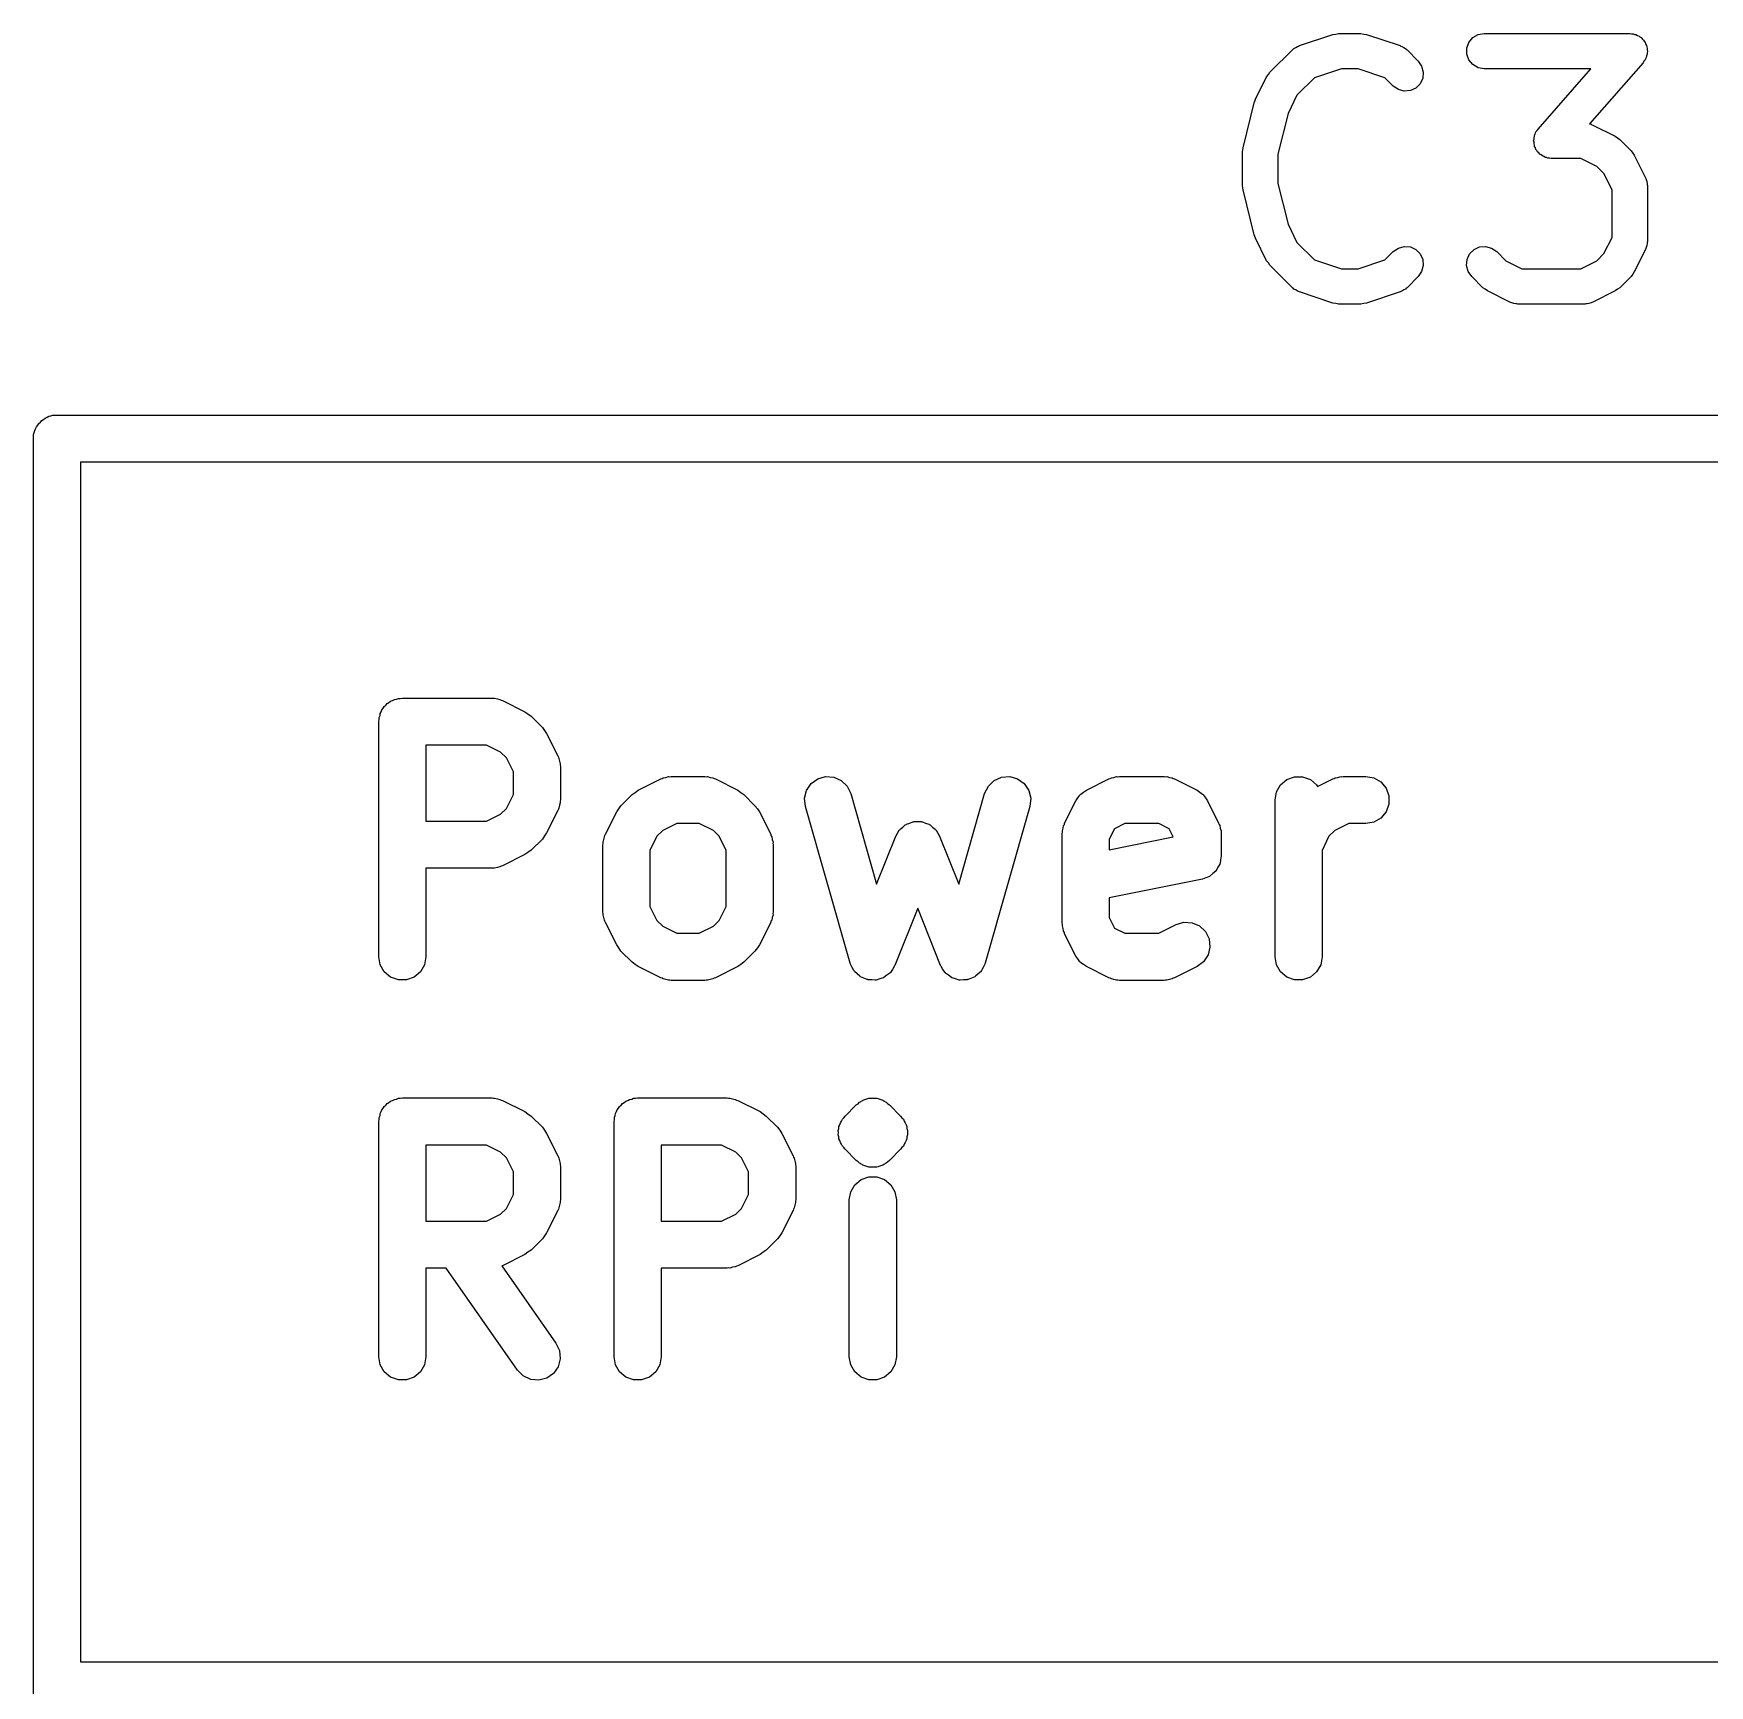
# Model space of a CAD drawing. Extents: x 100.8 to 195, y -113.5 to -35.1.
# Drawn here: x 114.6 to 121.72, y -63.2 to -56.18 of the extents above; entities that cross this region are included whole.
import ezdxf

# ---------------------------------------------------------------- set-up
doc = ezdxf.new("R2010")
doc.units = 0
doc.header["$MEASUREMENT"] = 0
doc.layers.add('BLACK', color=7, linetype='CONTINUOUS')

msp = doc.modelspace()

# ---------------------------------------------------------------- linework, layer by layer
at = {"layer": 'BLACK', "linetype": 'CONTINUOUS'}
for p, q in [((119.981, -56.2288), (120.124, -56.1812)), ((120.124, -56.1812), (120.136, -56.1795)), ((120.136, -56.1795), (120.148, -56.1774)), ((120.148, -56.1774), (120.243, -56.1774)), ((120.243, -56.1774), (120.255, -56.1795)), ((120.255, -56.1795), (120.267, -56.1812)), ((120.267, -56.1812), (120.409, -56.2288)), ((120.702, -56.2149), (120.718, -56.1949)), ((120.718, -56.1949), (120.741, -56.1819)), ((120.741, -56.1819), (120.767, -56.1774)), ((120.767, -56.1774), (121.386, -56.1774)), ((121.386, -56.1774), (121.393, -56.1787)), ((121.393, -56.1787), (121.4, -56.1788)), ((121.4, -56.1788), (121.406, -56.1809)), ((121.406, -56.1809), (121.411, -56.1819)), ((121.411, -56.1819), (121.418, -56.1856)), ((121.418, -56.1856), (121.425, -56.1882)), ((121.425, -56.1882), (121.429, -56.192)), ((121.429, -56.192), (121.434, -56.1949)), ((121.434, -56.1949), (121.439, -56.2005)), ((121.439, -56.2005), (121.444, -56.2054)), ((121.444, -56.2054), (121.447, -56.2104)), ((121.447, -56.2104), (121.451, -56.2149)), ((119.856, -56.3422), (119.952, -56.247)), ((119.952, -56.247), (119.955, -56.2445)), ((119.955, -56.2445), (119.958, -56.2413)), ((119.958, -56.2413), (119.966, -56.2371)), ((119.966, -56.2371), (119.973, -56.232)), ((119.973, -56.232), (119.977, -56.2309)), ((119.977, -56.2309), (119.981, -56.2288)), ((120.409, -56.2288), (120.413, -56.2309)), ((120.413, -56.2309), (120.417, -56.232)), ((120.417, -56.232), (120.425, -56.2371)), ((120.425, -56.2371), (120.432, -56.2413)), ((120.432, -56.2413), (120.435, -56.2445)), ((120.435, -56.2445), (120.439, -56.247)), ((120.439, -56.247), (120.486, -56.2946)), ((120.693, -56.2394), (120.702, -56.2149)), ((120.693, -56.2654), (120.693, -56.2394)), ((120.702, -56.2899), (120.693, -56.2654)), ((121.451, -56.2149), (121.453, -56.2218)), ((121.453, -56.2218), (121.457, -56.2282)), ((121.456, -56.2795), (121.453, -56.2844)), ((121.457, -56.2723), (121.456, -56.2795)), ((121.457, -56.2282), (121.458, -56.2339)), ((121.46, -56.2654), (121.457, -56.2723)), ((121.458, -56.2339), (121.46, -56.2394)), ((121.46, -56.2394), (121.46, -56.2467)), ((121.46, -56.2467), (121.461, -56.2539)), ((121.461, -56.2539), (121.46, -56.2596)), ((121.46, -56.2596), (121.46, -56.2654)), ((119.842, -56.3617), (119.85, -56.352)), ((119.85, -56.352), (119.856, -56.3422)), ((120.16, -56.3274), (120.045, -56.3656)), ((120.231, -56.3274), (120.16, -56.3274)), ((120.345, -56.3656), (120.231, -56.3274)), ((120.486, -56.2946), (120.501, -56.3159)), ((120.501, -56.3159), (120.508, -56.3411)), ((120.508, -56.3411), (120.506, -56.367)), ((120.718, -56.3098), (120.702, -56.2899)), ((120.741, -56.3229), (120.718, -56.3098)), ((120.767, -56.3274), (120.741, -56.3229)), ((121.22, -56.3274), (120.767, -56.3274)), ((120.996, -56.5839), (121.22, -56.3274)), ((121.442, -56.3018), (121.215, -56.5618)), ((121.446, -56.2955), (121.442, -56.3018)), ((121.451, -56.2899), (121.446, -56.2955)), ((121.453, -56.2844), (121.451, -56.2899)), ((119.795, -56.4569), (119.842, -56.3617)), ((120.045, -56.3656), (119.971, -56.4397)), ((120.38, -56.4007), (120.345, -56.3656)), ((120.402, -56.4156), (120.38, -56.4007)), ((120.427, -56.4223), (120.402, -56.4156)), ((120.453, -56.4201), (120.427, -56.4223)), ((120.476, -56.4091), (120.453, -56.4201)), ((120.495, -56.3906), (120.476, -56.4091)), ((120.506, -56.367), (120.495, -56.3906)), ((119.742, -56.6628), (119.789, -56.4723)), ((119.789, -56.4723), (119.792, -56.4648)), ((119.792, -56.4648), (119.795, -56.4569)), ((119.971, -56.4397), (119.933, -56.5167)), ((119.933, -56.5167), (119.889, -56.6902)), ((121.215, -56.5618), (121.221, -56.5629)), ((121.221, -56.5629), (121.225, -56.565)), ((121.225, -56.565), (121.229, -56.5663)), ((121.229, -56.5663), (121.324, -56.6139)), ((120.977, -56.6318), (120.979, -56.6261)), ((120.979, -56.639), (120.977, -56.6318)), ((120.979, -56.6203), (120.981, -56.6134)), ((120.979, -56.6261), (120.979, -56.6203)), ((120.979, -56.6464), (120.979, -56.639)), ((120.981, -56.6134), (120.982, -56.6062)), ((120.982, -56.6062), (120.985, -56.6013)), ((120.985, -56.6013), (120.987, -56.5958)), ((120.987, -56.5958), (120.992, -56.5902)), ((120.992, -56.5902), (120.996, -56.5839)), ((121.324, -56.6139), (121.334, -56.621)), ((121.334, -56.621), (121.344, -56.6279)), ((121.344, -56.6279), (121.391, -56.6755)), ((119.739, -56.681), (119.741, -56.6719)), ((119.739, -56.8238), (119.739, -56.681)), ((119.741, -56.6719), (119.742, -56.6628)), ((119.889, -56.6902), (119.889, -56.8146)), ((120.98, -56.6518), (120.979, -56.6464)), ((120.981, -56.6575), (120.98, -56.6518)), ((120.985, -56.6639), (120.981, -56.6575)), ((120.987, -56.6708), (120.985, -56.6639)), ((120.991, -56.6753), (120.987, -56.6708)), ((120.994, -56.6803), (120.991, -56.6753)), ((120.999, -56.6852), (120.994, -56.6803)), ((121.004, -56.6908), (120.999, -56.6852)), ((121.009, -56.6937), (121.004, -56.6908)), ((121.014, -56.6975), (121.009, -56.6937)), ((121.02, -56.7001), (121.014, -56.6975)), ((121.027, -56.7038), (121.02, -56.7001)), ((121.032, -56.7048), (121.027, -56.7038)), ((121.038, -56.7069), (121.032, -56.7048)), ((121.045, -56.7071), (121.038, -56.7069)), ((121.052, -56.7083), (121.045, -56.7071)), ((121.178, -56.7083), (121.052, -56.7083)), ((121.246, -56.7426), (121.178, -56.7083)), ((121.391, -56.6755), (121.398, -56.6854)), ((121.398, -56.6854), (121.405, -56.695)), ((121.405, -56.695), (121.453, -56.7903)), ((121.276, -56.773), (121.246, -56.7426)), ((121.311, -56.8415), (121.276, -56.773)), ((119.741, -56.8328), (119.739, -56.8238)), ((119.742, -56.842), (119.741, -56.8328)), ((119.789, -57.0325), (119.742, -56.842)), ((119.889, -56.8146), (119.933, -56.9881)), ((121.311, -57.0442), (121.311, -56.8415)), ((121.453, -56.7903), (121.454, -56.7944)), ((121.454, -56.7944), (121.456, -56.7982)), ((121.456, -56.7982), (121.458, -56.8068)), ((121.458, -56.8068), (121.46, -56.8152)), ((121.46, -56.8152), (121.46, -56.8195)), ((121.46, -56.8195), (121.461, -56.8238)), ((121.461, -56.8238), (121.461, -57.0619)), ((119.933, -56.9881), (119.971, -57.0651)), ((119.792, -57.04), (119.789, -57.0325)), ((119.795, -57.0478), (119.792, -57.04)), ((119.842, -57.1431), (119.795, -57.0478)), ((119.971, -57.0651), (120.045, -57.1392)), ((121.276, -57.1127), (121.311, -57.0442)), ((121.461, -57.0619), (121.46, -57.0662)), ((121.46, -57.0662), (121.46, -57.0705)), ((120.345, -57.1392), (120.38, -57.1041)), ((120.38, -57.1041), (120.402, -57.0892)), ((120.402, -57.0892), (120.427, -57.0824)), ((120.427, -57.0824), (120.453, -57.0847)), ((120.453, -57.0847), (120.476, -57.0957)), ((120.476, -57.0957), (120.495, -57.1141)), ((120.495, -57.1141), (120.506, -57.1377)), ((120.506, -57.1377), (120.508, -57.1637)), ((120.692, -57.1637), (120.694, -57.1377)), ((120.694, -57.1377), (120.705, -57.1141)), ((120.705, -57.1141), (120.724, -57.0957)), ((120.724, -57.0957), (120.747, -57.0847)), ((120.747, -57.0847), (120.773, -57.0824)), ((120.773, -57.0824), (120.798, -57.0892)), ((120.798, -57.0892), (120.82, -57.1041)), ((120.82, -57.1041), (120.859, -57.1431)), ((121.246, -57.1431), (121.276, -57.1127)), ((121.453, -57.0954), (121.405, -57.1907)), ((121.454, -57.0913), (121.453, -57.0954)), ((121.456, -57.0876), (121.454, -57.0913)), ((121.458, -57.0789), (121.456, -57.0876)), ((121.46, -57.0705), (121.458, -57.0789)), ((119.85, -57.1527), (119.842, -57.1431)), ((119.856, -57.1626), (119.85, -57.1527)), ((119.952, -57.2578), (119.856, -57.1626)), ((120.045, -57.1392), (120.16, -57.1774)), ((120.16, -57.1774), (120.231, -57.1774)), ((120.231, -57.1774), (120.345, -57.1392)), ((120.501, -57.1888), (120.486, -57.2102)), ((120.508, -57.1637), (120.501, -57.1888)), ((120.699, -57.1888), (120.692, -57.1637)), ((120.714, -57.2102), (120.699, -57.1888)), ((120.859, -57.1431), (120.927, -57.1774)), ((120.927, -57.1774), (121.178, -57.1774)), ((121.178, -57.1774), (121.246, -57.1431)), ((121.398, -57.2003), (121.391, -57.2102)), ((121.405, -57.1907), (121.398, -57.2003)), ((119.955, -57.2603), (119.952, -57.2578)), ((119.958, -57.2635), (119.955, -57.2603)), ((119.966, -57.2677), (119.958, -57.2635)), ((119.973, -57.2727), (119.966, -57.2677)), ((119.977, -57.2739), (119.973, -57.2727)), ((119.981, -57.2759), (119.977, -57.2739)), ((120.124, -57.3235), (119.981, -57.2759)), ((120.409, -57.2759), (120.267, -57.3235)), ((120.413, -57.2739), (120.409, -57.2759)), ((120.417, -57.2727), (120.413, -57.2739)), ((120.425, -57.2677), (120.417, -57.2727)), ((120.432, -57.2635), (120.425, -57.2677)), ((120.435, -57.2603), (120.432, -57.2635)), ((120.439, -57.2578), (120.435, -57.2603)), ((120.486, -57.2102), (120.439, -57.2578)), ((120.761, -57.2578), (120.714, -57.2102)), ((120.771, -57.2647), (120.761, -57.2578)), ((120.781, -57.2718), (120.771, -57.2647)), ((120.876, -57.3195), (120.781, -57.2718)), ((121.324, -57.2718), (121.229, -57.3195)), ((121.334, -57.2647), (121.324, -57.2718)), ((121.344, -57.2578), (121.334, -57.2647)), ((121.391, -57.2102), (121.344, -57.2578)), ((120.136, -57.3253), (120.124, -57.3235)), ((120.148, -57.3274), (120.136, -57.3253)), ((120.243, -57.3274), (120.148, -57.3274)), ((120.255, -57.3253), (120.243, -57.3274)), ((120.267, -57.3235), (120.255, -57.3253)), ((120.88, -57.3207), (120.876, -57.3195)), ((120.884, -57.3229), (120.88, -57.3207)), ((120.893, -57.3244), (120.884, -57.3229)), ((120.901, -57.3269), (120.893, -57.3244)), ((120.905, -57.3266), (120.901, -57.3269)), ((120.91, -57.3274), (120.905, -57.3266)), ((121.195, -57.3274), (120.91, -57.3274)), ((121.199, -57.3266), (121.195, -57.3274)), ((121.204, -57.3269), (121.199, -57.3266)), ((121.212, -57.3244), (121.204, -57.3269)), ((121.221, -57.3229), (121.212, -57.3244)), ((121.225, -57.3207), (121.221, -57.3229)), ((121.229, -57.3195), (121.225, -57.3207)), ((114.609, -57.8576), (114.612, -57.8492)), ((114.612, -57.8492), (114.618, -57.8424)), ((114.618, -57.8424), (114.622, -57.8347)), ((114.622, -57.8347), (114.629, -57.829)), ((114.629, -57.829), (114.635, -57.8222)), ((114.635, -57.8222), (114.642, -57.8178)), ((114.642, -57.8178), (114.649, -57.8121)), ((114.649, -57.8121), (114.658, -57.809)), ((114.658, -57.809), (114.665, -57.8046)), ((114.665, -57.8046), (114.674, -57.803)), ((114.674, -57.803), (114.682, -57.8)), ((114.682, -57.8), (114.691, -57.8)), ((114.691, -57.8), (114.691, -57.8)), ((114.691, -57.8), (129.209, -57.8)), ((114.6, -57.8824), (114.603, -57.874)), ((114.6, -57.8913), (114.6, -57.8824)), ((114.6, -72.6087), (114.6, -57.8913)), ((114.603, -57.874), (114.605, -57.8653)), ((114.605, -57.8653), (114.609, -57.8576)), ((114.8, -58), (114.8, -63.1)), ((129.1, -58), (114.8, -58)), ((116.074, -59.0682), (116.078, -59.0606)), ((116.078, -59.0606), (116.081, -59.0524)), ((116.081, -59.0524), (116.087, -59.0457)), ((116.087, -59.0457), (116.091, -59.0381)), ((116.091, -59.0381), (116.098, -59.0325)), ((116.098, -59.0325), (116.104, -59.0258)), ((116.104, -59.0258), (116.111, -59.0214)), ((116.111, -59.0214), (116.118, -59.0158)), ((116.118, -59.0158), (116.126, -59.0128)), ((116.126, -59.0128), (116.134, -59.0084)), ((116.134, -59.0084), (116.143, -59.0069)), ((116.143, -59.0069), (116.151, -59.0039)), ((116.151, -59.0039), (116.159, -59.0039)), ((116.159, -59.0039), (116.168, -59.0024)), ((116.168, -59.0024), (116.549, -59.0024)), ((116.549, -59.0024), (116.555, -59.0034)), ((116.555, -59.0034), (116.56, -59.003)), ((116.56, -59.003), (116.572, -59.0064)), ((116.572, -59.0064), (116.583, -59.0084)), ((116.583, -59.0084), (116.588, -59.0113)), ((116.588, -59.0113), (116.594, -59.0129)), ((116.594, -59.0129), (116.689, -59.0606)), ((116.689, -59.0606), (116.702, -59.0701)), ((116.068, -59.1024), (116.07, -59.0938)), ((116.068, -60.1024), (116.068, -59.1024)), ((116.07, -59.085), (116.073, -59.0768)), ((116.07, -59.0938), (116.07, -59.085)), ((116.073, -59.0768), (116.074, -59.0682)), ((116.702, -59.0701), (116.715, -59.0793)), ((116.715, -59.0793), (116.763, -59.1269)), ((116.763, -59.1269), (116.772, -59.14)), ((116.268, -59.2024), (116.268, -59.5262)), ((116.525, -59.2024), (116.268, -59.2024)), ((116.585, -59.2322), (116.525, -59.2024)), ((116.772, -59.14), (116.781, -59.1529)), ((116.781, -59.1529), (116.829, -59.2481)), ((116.61, -59.2569), (116.585, -59.2322)), ((116.64, -59.3165), (116.61, -59.2569)), ((116.829, -59.2481), (116.831, -59.2537)), ((116.831, -59.2537), (116.833, -59.2587)), ((116.833, -59.2587), (116.836, -59.2702)), ((116.836, -59.2702), (116.839, -59.2814)), ((116.64, -59.4121), (116.64, -59.3165)), ((116.839, -59.2814), (116.839, -59.2872)), ((116.839, -59.2872), (116.84, -59.2929)), ((116.84, -59.2929), (116.84, -59.4357)), ((117.171, -59.3939), (117.266, -59.3463)), ((117.266, -59.3463), (117.272, -59.3446)), ((117.272, -59.3446), (117.277, -59.3417)), ((117.277, -59.3417), (117.288, -59.3397)), ((117.288, -59.3397), (117.3, -59.3364)), ((117.3, -59.3364), (117.305, -59.3367)), ((117.305, -59.3367), (117.311, -59.3357)), ((117.311, -59.3357), (117.454, -59.3357)), ((117.454, -59.3357), (117.459, -59.3367)), ((117.459, -59.3367), (117.465, -59.3364)), ((117.465, -59.3364), (117.476, -59.3397)), ((117.476, -59.3397), (117.488, -59.3417)), ((117.488, -59.3417), (117.493, -59.3446)), ((117.493, -59.3446), (117.499, -59.3463)), ((117.499, -59.3463), (117.594, -59.3939)), ((117.906, -59.3662), (117.934, -59.3458)), ((117.934, -59.3458), (117.967, -59.3363)), ((117.967, -59.3363), (118.002, -59.3387)), ((118.002, -59.3387), (118.034, -59.3529)), ((118.684, -59.3529), (118.715, -59.3387)), ((118.715, -59.3387), (118.75, -59.3363)), ((118.75, -59.3363), (118.783, -59.3458)), ((118.783, -59.3458), (118.811, -59.3662)), ((119.076, -59.3939), (119.171, -59.3463)), ((119.171, -59.3463), (119.177, -59.3446)), ((119.177, -59.3446), (119.182, -59.3417)), ((119.182, -59.3417), (119.193, -59.3397)), ((119.193, -59.3397), (119.204, -59.3364)), ((119.204, -59.3364), (119.21, -59.3367)), ((119.21, -59.3367), (119.216, -59.3357)), ((119.216, -59.3357), (119.406, -59.3357)), ((119.406, -59.3357), (119.412, -59.3367)), ((119.412, -59.3367), (119.418, -59.3364)), ((119.418, -59.3364), (119.429, -59.3397)), ((119.429, -59.3397), (119.44, -59.3417)), ((119.44, -59.3417), (119.445, -59.3446)), ((119.445, -59.3446), (119.451, -59.3463)), ((119.451, -59.3463), (119.546, -59.3939)), ((119.928, -59.3491), (119.96, -59.3372)), ((119.96, -59.3372), (119.995, -59.3372)), ((119.995, -59.3372), (120.028, -59.3491)), ((120.058, -59.3787), (120.123, -59.3463)), ((120.123, -59.3463), (120.129, -59.3446)), ((120.129, -59.3446), (120.134, -59.3417)), ((120.134, -59.3417), (120.145, -59.3397)), ((120.145, -59.3397), (120.157, -59.3364)), ((120.157, -59.3364), (120.162, -59.3367)), ((120.162, -59.3367), (120.168, -59.3357)), ((120.168, -59.3357), (120.263, -59.3357)), ((120.263, -59.3357), (120.298, -59.3417)), ((120.298, -59.3417), (120.328, -59.3591)), ((116.61, -59.4717), (116.64, -59.4121)), ((117.097, -59.4602), (117.145, -59.4126)), ((117.145, -59.4126), (117.158, -59.4034)), ((117.158, -59.4034), (117.171, -59.3939)), ((117.594, -59.3939), (117.607, -59.4034)), ((117.607, -59.4034), (117.62, -59.4126)), ((117.62, -59.4126), (117.667, -59.4602)), ((117.878, -59.4286), (117.886, -59.395)), ((117.886, -59.395), (117.906, -59.3662)), ((118.034, -59.3529), (118.059, -59.377)), ((118.059, -59.377), (118.074, -59.4082)), ((118.074, -59.4082), (118.184, -59.7936)), ((118.533, -59.7936), (118.643, -59.4082)), ((118.643, -59.4082), (118.659, -59.377)), ((118.659, -59.377), (118.684, -59.3529)), ((118.811, -59.3662), (118.831, -59.395)), ((118.831, -59.395), (118.839, -59.4286)), ((119.04, -59.4268), (119.048, -59.4146)), ((119.048, -59.4146), (119.05, -59.4129)), ((119.05, -59.4129), (119.052, -59.4107)), ((119.052, -59.4107), (119.064, -59.4026)), ((119.064, -59.4026), (119.076, -59.3939)), ((119.546, -59.3939), (119.558, -59.4026)), ((119.558, -59.4026), (119.57, -59.4107)), ((119.57, -59.4107), (119.572, -59.4129)), ((119.572, -59.4129), (119.574, -59.4146)), ((119.574, -59.4146), (119.582, -59.4268)), ((119.878, -59.4357), (119.884, -59.4015)), ((119.884, -59.4015), (119.901, -59.3714)), ((119.901, -59.3714), (119.928, -59.3491)), ((120.028, -59.3491), (120.054, -59.3714)), ((120.054, -59.3714), (120.058, -59.3787)), ((120.328, -59.3591), (120.35, -59.3857)), ((120.35, -59.3857), (120.362, -59.4183)), ((120.362, -59.4183), (120.362, -59.4531)), ((116.585, -59.4964), (116.61, -59.4717)), ((116.829, -59.4804), (116.781, -59.5757)), ((116.831, -59.4749), (116.829, -59.4804)), ((116.833, -59.4699), (116.831, -59.4749)), ((116.836, -59.4584), (116.833, -59.4699)), ((116.839, -59.4471), (116.836, -59.4584)), ((116.84, -59.4357), (116.839, -59.4414)), ((116.839, -59.4414), (116.839, -59.4471)), ((117.031, -59.5815), (117.079, -59.4862)), ((117.079, -59.4862), (117.088, -59.4734)), ((117.088, -59.4734), (117.097, -59.4602)), ((117.667, -59.4602), (117.677, -59.4734)), ((117.677, -59.4734), (117.686, -59.4862)), ((117.686, -59.4862), (117.734, -59.5815)), ((117.881, -59.4632), (117.878, -59.4286)), ((118.072, -60.1299), (117.881, -59.4632)), ((118.836, -59.4632), (118.645, -60.1299)), ((118.839, -59.4286), (118.836, -59.4632)), ((118.983, -59.5338), (119.031, -59.4386)), ((119.031, -59.4386), (119.04, -59.4268)), ((119.582, -59.4268), (119.591, -59.4386)), ((119.591, -59.4386), (119.638, -59.5338)), ((119.878, -60.1024), (119.878, -59.4357)), ((120.35, -59.4857), (120.328, -59.5123)), ((120.362, -59.4531), (120.35, -59.4857)), ((116.268, -59.5262), (116.525, -59.5262)), ((116.525, -59.5262), (116.585, -59.4964)), ((117.335, -59.5357), (117.275, -59.5655)), ((117.43, -59.5357), (117.335, -59.5357)), ((117.49, -59.5655), (117.43, -59.5357)), ((118.282, -59.5622), (118.284, -59.5595)), ((118.284, -59.5595), (118.295, -59.5507)), ((118.295, -59.5507), (118.306, -59.5412)), ((118.306, -59.5412), (118.309, -59.54)), ((118.309, -59.54), (118.311, -59.5381)), ((118.311, -59.5381), (118.325, -59.5336)), ((118.325, -59.5336), (118.338, -59.5283)), ((118.338, -59.5283), (118.341, -59.5282)), ((118.341, -59.5282), (118.344, -59.5272)), ((118.344, -59.5272), (118.359, -59.5277)), ((118.359, -59.5277), (118.373, -59.5272)), ((118.373, -59.5272), (118.376, -59.5282)), ((118.376, -59.5282), (118.379, -59.5283)), ((118.379, -59.5283), (118.392, -59.5336)), ((118.392, -59.5336), (118.406, -59.5381)), ((118.406, -59.5381), (118.408, -59.54)), ((118.408, -59.54), (118.411, -59.5412)), ((118.411, -59.5412), (118.422, -59.5507)), ((118.422, -59.5507), (118.433, -59.5595)), ((118.433, -59.5595), (118.435, -59.5622)), ((118.974, -59.5671), (118.977, -59.5559)), ((118.977, -59.5559), (118.979, -59.5444)), ((118.979, -59.5444), (118.982, -59.5394)), ((118.982, -59.5394), (118.983, -59.5338)), ((119.195, -59.5579), (119.173, -59.6022)), ((119.239, -59.5357), (119.195, -59.5579)), ((119.383, -59.5357), (119.239, -59.5357)), ((119.427, -59.5579), (119.383, -59.5357)), ((119.444, -59.5928), (119.427, -59.5579)), ((119.638, -59.5338), (119.64, -59.5394)), ((119.64, -59.5394), (119.643, -59.5444)), ((119.643, -59.5444), (119.645, -59.5559)), ((119.645, -59.5559), (119.648, -59.5671)), ((120.192, -59.5357), (120.132, -59.5655)), ((120.263, -59.5357), (120.192, -59.5357)), ((120.298, -59.5297), (120.263, -59.5357)), ((120.328, -59.5123), (120.298, -59.5297)), ((116.763, -59.6017), (116.715, -59.6493)), ((116.772, -59.5885), (116.763, -59.6017)), ((116.781, -59.5757), (116.772, -59.5885)), ((117.02, -59.6262), (117.021, -59.6205)), ((117.02, -59.9119), (117.02, -59.6262)), ((117.021, -59.6148), (117.024, -59.6035)), ((117.021, -59.6205), (117.021, -59.6148)), ((117.024, -59.6035), (117.027, -59.592)), ((117.027, -59.592), (117.029, -59.587)), ((117.029, -59.587), (117.031, -59.5815)), ((117.25, -59.5902), (117.22, -59.6498)), ((117.275, -59.5655), (117.25, -59.5902)), ((117.514, -59.5902), (117.49, -59.5655)), ((117.544, -59.6498), (117.514, -59.5902)), ((117.734, -59.5815), (117.735, -59.587)), ((117.735, -59.587), (117.738, -59.592)), ((117.738, -59.592), (117.74, -59.6035)), ((117.74, -59.6035), (117.744, -59.6148)), ((117.744, -59.6148), (117.743, -59.6205)), ((117.743, -59.6205), (117.744, -59.6262)), ((117.744, -59.6262), (117.744, -59.9119)), ((118.184, -59.7936), (118.266, -59.5891)), ((118.266, -59.5891), (118.273, -59.5769)), ((118.273, -59.5769), (118.28, -59.5644)), ((118.28, -59.5644), (118.282, -59.5622)), ((118.435, -59.5622), (118.437, -59.5644)), ((118.437, -59.5644), (118.444, -59.5769)), ((118.444, -59.5769), (118.451, -59.5891)), ((118.451, -59.5891), (118.533, -59.7936)), ((118.973, -59.5786), (118.974, -59.5729)), ((118.973, -59.9595), (118.973, -59.5786)), ((118.974, -59.5729), (118.974, -59.5671)), ((119.173, -59.6471), (119.444, -59.5928)), ((119.173, -59.6022), (119.173, -59.6471)), ((119.648, -59.5671), (119.648, -59.5729)), ((119.648, -59.5729), (119.649, -59.5786)), ((119.649, -59.5786), (119.649, -59.6738)), ((120.107, -59.5902), (120.078, -59.6498)), ((120.132, -59.5655), (120.107, -59.5902)), ((116.689, -59.668), (116.594, -59.7156)), ((116.702, -59.6585), (116.689, -59.668)), ((116.715, -59.6493), (116.702, -59.6585)), ((117.22, -59.6498), (117.22, -59.8883)), ((117.544, -59.8883), (117.544, -59.6498)), ((119.646, -59.6898), (119.644, -59.7059)), ((119.649, -59.6738), (119.646, -59.6898)), ((120.078, -59.6498), (120.078, -60.1024)), ((116.549, -59.7262), (116.268, -59.7262)), ((116.268, -59.7262), (116.268, -60.1024)), ((116.555, -59.7252), (116.549, -59.7262)), ((116.56, -59.7255), (116.555, -59.7252)), ((116.572, -59.7222), (116.56, -59.7255)), ((116.583, -59.7202), (116.572, -59.7222)), ((116.588, -59.7173), (116.583, -59.7202)), ((116.594, -59.7156), (116.588, -59.7173)), ((119.569, -59.7719), (119.173, -59.851)), ((119.584, -59.766), (119.569, -59.7719)), ((119.599, -59.7604), (119.584, -59.766)), ((119.6, -59.7597), (119.599, -59.7604)), ((119.601, -59.7592), (119.6, -59.7597)), ((119.613, -59.7485), (119.601, -59.7592)), ((119.626, -59.7381), (119.613, -59.7485)), ((119.627, -59.7363), (119.626, -59.7371)), ((119.626, -59.7371), (119.626, -59.7381)), ((119.635, -59.722), (119.627, -59.7363)), ((119.643, -59.708), (119.635, -59.722)), ((119.644, -59.7059), (119.643, -59.7069)), ((119.643, -59.7069), (119.643, -59.708)), ((117.021, -59.9176), (117.02, -59.9119)), ((117.22, -59.8883), (117.25, -59.9479)), ((117.514, -59.9479), (117.544, -59.8883)), ((117.744, -59.9119), (117.743, -59.9176)), ((118.359, -59.8954), (118.261, -60.1395)), ((118.456, -60.1395), (118.359, -59.8954)), ((119.173, -59.851), (119.173, -59.9359)), ((117.021, -59.9233), (117.021, -59.9176)), ((117.024, -59.9346), (117.021, -59.9233)), ((117.027, -59.9461), (117.024, -59.9346)), ((117.029, -59.9511), (117.027, -59.9461)), ((117.031, -59.9566), (117.029, -59.9511)), ((117.079, -60.0519), (117.031, -59.9566)), ((117.25, -59.9479), (117.275, -59.9726)), ((117.275, -59.9726), (117.335, -60.0024)), ((117.43, -60.0024), (117.49, -59.9726)), ((117.49, -59.9726), (117.514, -59.9479)), ((117.734, -59.9566), (117.686, -60.0519)), ((117.735, -59.9511), (117.734, -59.9566)), ((117.738, -59.9461), (117.735, -59.9511)), ((117.74, -59.9346), (117.738, -59.9461)), ((117.744, -59.9233), (117.74, -59.9346)), ((117.743, -59.9176), (117.744, -59.9233)), ((118.974, -59.9652), (118.973, -59.9595)), ((118.974, -59.971), (118.974, -59.9652)), ((118.977, -59.9822), (118.974, -59.971)), ((118.979, -59.9937), (118.977, -59.9822)), ((119.173, -59.9359), (119.195, -59.9802)), ((119.195, -59.9802), (119.239, -60.0024)), ((119.383, -60.0024), (119.457, -59.9653)), ((119.457, -59.9653), (119.49, -59.9554)), ((119.49, -59.9554), (119.525, -59.9575)), ((119.525, -59.9575), (119.557, -59.9713)), ((119.557, -59.9713), (119.582, -59.9952)), ((117.088, -60.0647), (117.079, -60.0519)), ((117.335, -60.0024), (117.43, -60.0024)), ((117.686, -60.0519), (117.677, -60.0647)), ((118.982, -59.9987), (118.979, -59.9937)), ((118.983, -60.0042), (118.982, -59.9987)), ((119.031, -60.0995), (118.983, -60.0042)), ((119.239, -60.0024), (119.383, -60.0024)), ((119.582, -59.9952), (119.597, -60.0263)), ((119.597, -60.0263), (119.601, -60.0608)), ((116.074, -60.1366), (116.068, -60.1024)), ((116.268, -60.1024), (116.262, -60.1366)), ((117.097, -60.0779), (117.088, -60.0647)), ((117.145, -60.1255), (117.097, -60.0779)), ((117.158, -60.1347), (117.145, -60.1255)), ((117.62, -60.1255), (117.607, -60.1347)), ((117.667, -60.0779), (117.62, -60.1255)), ((117.677, -60.0647), (117.667, -60.0779)), ((118.073, -60.1316), (118.072, -60.1299)), ((118.645, -60.1299), (118.644, -60.1316)), ((119.04, -60.1113), (119.031, -60.0995)), ((119.048, -60.1235), (119.04, -60.1113)), ((119.05, -60.1252), (119.048, -60.1235)), ((119.052, -60.1274), (119.05, -60.1252)), ((119.064, -60.1355), (119.052, -60.1274)), ((119.574, -60.1235), (119.546, -60.1442)), ((119.593, -60.0945), (119.574, -60.1235)), ((119.601, -60.0608), (119.593, -60.0945)), ((119.884, -60.1366), (119.878, -60.1024)), ((120.078, -60.1024), (120.072, -60.1366)), ((116.091, -60.1667), (116.074, -60.1366)), ((116.118, -60.189), (116.091, -60.1667)), ((116.151, -60.2009), (116.118, -60.189)), ((116.185, -60.2009), (116.151, -60.2009)), ((116.218, -60.189), (116.185, -60.2009)), ((116.245, -60.1667), (116.218, -60.189)), ((116.262, -60.1366), (116.245, -60.1667)), ((117.171, -60.1442), (117.158, -60.1347)), ((117.266, -60.1918), (117.171, -60.1442)), ((117.272, -60.1935), (117.266, -60.1918)), ((117.277, -60.1963), (117.272, -60.1935)), ((117.288, -60.1984), (117.277, -60.1963)), ((117.3, -60.2017), (117.288, -60.1984)), ((117.305, -60.2014), (117.3, -60.2017)), ((117.311, -60.2024), (117.305, -60.2014)), ((117.459, -60.2014), (117.454, -60.2024)), ((117.465, -60.2017), (117.459, -60.2014)), ((117.476, -60.1984), (117.465, -60.2017)), ((117.488, -60.1963), (117.476, -60.1984)), ((117.493, -60.1935), (117.488, -60.1963)), ((117.499, -60.1918), (117.493, -60.1935)), ((117.594, -60.1442), (117.499, -60.1918)), ((117.607, -60.1347), (117.594, -60.1442)), ((118.073, -60.1336), (118.073, -60.1316)), ((118.08, -60.1472), (118.073, -60.1336)), ((118.087, -60.1611), (118.08, -60.1472)), ((118.089, -60.1625), (118.087, -60.1611)), ((118.09, -60.1642), (118.089, -60.1625)), ((118.101, -60.1745), (118.09, -60.1642)), ((118.112, -60.1852), (118.101, -60.1745)), ((118.114, -60.186), (118.112, -60.1852)), ((118.115, -60.1874), (118.114, -60.186)), ((118.13, -60.1931), (118.115, -60.1874)), ((118.144, -60.1994), (118.13, -60.1931)), ((118.146, -60.1995), (118.144, -60.1994)), ((118.148, -60.2003), (118.146, -60.1995)), ((118.163, -60.2008), (118.148, -60.2003)), ((118.178, -60.2018), (118.163, -60.2008)), ((118.18, -60.2013), (118.178, -60.2018)), ((118.182, -60.2014), (118.18, -60.2013)), ((118.197, -60.1965), (118.182, -60.2014)), ((118.212, -60.1923), (118.197, -60.1965)), ((118.213, -60.1911), (118.212, -60.1923)), ((118.215, -60.1905), (118.213, -60.1911)), ((118.227, -60.181), (118.215, -60.1905)), ((118.24, -60.1719), (118.227, -60.181)), ((118.241, -60.1703), (118.24, -60.1719)), ((118.243, -60.169), (118.241, -60.1703)), ((118.251, -60.1559), (118.243, -60.169)), ((118.259, -60.1431), (118.251, -60.1559)), ((118.26, -60.1412), (118.259, -60.1431)), ((118.261, -60.1395), (118.26, -60.1412)), ((118.457, -60.1412), (118.456, -60.1395)), ((118.458, -60.1431), (118.457, -60.1412)), ((118.466, -60.1559), (118.458, -60.1431)), ((118.475, -60.169), (118.466, -60.1559)), ((118.476, -60.1703), (118.475, -60.169)), ((118.477, -60.1719), (118.476, -60.1703)), ((118.49, -60.181), (118.477, -60.1719)), ((118.502, -60.1905), (118.49, -60.181)), ((118.504, -60.1911), (118.502, -60.1905)), ((118.505, -60.1923), (118.504, -60.1911)), ((118.52, -60.1965), (118.505, -60.1923)), ((118.535, -60.2014), (118.52, -60.1965)), ((118.537, -60.2013), (118.535, -60.2014)), ((118.539, -60.2018), (118.537, -60.2013)), ((118.554, -60.2008), (118.539, -60.2018)), ((118.569, -60.2003), (118.554, -60.2008)), ((118.571, -60.1995), (118.569, -60.2003)), ((118.573, -60.1994), (118.571, -60.1995)), ((118.587, -60.1931), (118.573, -60.1994)), ((118.602, -60.1874), (118.587, -60.1931)), ((118.603, -60.186), (118.602, -60.1874)), ((118.605, -60.1852), (118.603, -60.186)), ((118.616, -60.1745), (118.605, -60.1852)), ((118.628, -60.1642), (118.616, -60.1745)), ((118.629, -60.1625), (118.628, -60.1642)), ((118.63, -60.1611), (118.629, -60.1625)), ((118.637, -60.1472), (118.63, -60.1611)), ((118.644, -60.1336), (118.637, -60.1472)), ((118.644, -60.1316), (118.644, -60.1336)), ((119.076, -60.1442), (119.064, -60.1355)), ((119.171, -60.1918), (119.076, -60.1442)), ((119.177, -60.1935), (119.171, -60.1918)), ((119.182, -60.1963), (119.177, -60.1935)), ((119.193, -60.1984), (119.182, -60.1963)), ((119.204, -60.2017), (119.193, -60.1984)), ((119.21, -60.2014), (119.204, -60.2017)), ((119.216, -60.2024), (119.21, -60.2014)), ((119.412, -60.2014), (119.406, -60.2024)), ((119.418, -60.2017), (119.412, -60.2014)), ((119.429, -60.1984), (119.418, -60.2017)), ((119.44, -60.1963), (119.429, -60.1984)), ((119.445, -60.1935), (119.44, -60.1963)), ((119.451, -60.1918), (119.445, -60.1935)), ((119.546, -60.1442), (119.451, -60.1918)), ((119.901, -60.1667), (119.884, -60.1366)), ((119.928, -60.189), (119.901, -60.1667)), ((119.96, -60.2009), (119.928, -60.189)), ((119.995, -60.2009), (119.96, -60.2009)), ((120.028, -60.189), (119.995, -60.2009)), ((120.054, -60.1667), (120.028, -60.189)), ((120.072, -60.1366), (120.054, -60.1667)), ((117.454, -60.2024), (117.311, -60.2024)), ((119.406, -60.2024), (119.216, -60.2024)), ((116.073, -60.7768), (116.074, -60.7682)), ((116.074, -60.7682), (116.078, -60.7606)), ((116.078, -60.7606), (116.081, -60.7524)), ((116.081, -60.7524), (116.087, -60.7457)), ((116.087, -60.7457), (116.091, -60.7381)), ((116.091, -60.7381), (116.098, -60.7325)), ((116.098, -60.7325), (116.104, -60.7258)), ((116.104, -60.7258), (116.111, -60.7214)), ((116.111, -60.7214), (116.118, -60.7158)), ((116.118, -60.7158), (116.126, -60.7128)), ((116.126, -60.7128), (116.134, -60.7084)), ((116.134, -60.7084), (116.143, -60.7069)), ((116.143, -60.7069), (116.151, -60.7039)), ((116.151, -60.7039), (116.159, -60.7039)), ((116.159, -60.7039), (116.168, -60.7024)), ((116.168, -60.7024), (116.549, -60.7024)), ((116.549, -60.7024), (116.555, -60.7034)), ((116.555, -60.7034), (116.56, -60.703)), ((116.56, -60.703), (116.572, -60.7064)), ((116.572, -60.7064), (116.583, -60.7084)), ((116.583, -60.7084), (116.588, -60.7113)), ((116.588, -60.7113), (116.594, -60.7129)), ((116.594, -60.7129), (116.689, -60.7606)), ((116.689, -60.7606), (116.702, -60.7701)), ((116.702, -60.7701), (116.715, -60.7793)), ((117.073, -60.7768), (117.074, -60.7682)), ((117.074, -60.7682), (117.078, -60.7606)), ((117.078, -60.7606), (117.081, -60.7524)), ((117.081, -60.7524), (117.087, -60.7457)), ((117.087, -60.7457), (117.091, -60.7381)), ((117.091, -60.7381), (117.098, -60.7325)), ((117.098, -60.7325), (117.104, -60.7258)), ((117.104, -60.7258), (117.111, -60.7214)), ((117.111, -60.7214), (117.118, -60.7158)), ((117.118, -60.7158), (117.126, -60.7128)), ((117.126, -60.7128), (117.134, -60.7084)), ((117.134, -60.7084), (117.143, -60.7069)), ((117.143, -60.7069), (117.151, -60.7039)), ((117.151, -60.7039), (117.159, -60.7039)), ((117.159, -60.7039), (117.168, -60.7024)), ((117.168, -60.7024), (117.549, -60.7024)), ((117.549, -60.7024), (117.555, -60.7034)), ((117.555, -60.7034), (117.56, -60.703)), ((117.56, -60.703), (117.572, -60.7064)), ((117.572, -60.7064), (117.583, -60.7084)), ((117.583, -60.7084), (117.588, -60.7113)), ((117.588, -60.7113), (117.594, -60.7129)), ((117.594, -60.7129), (117.689, -60.7606)), ((117.689, -60.7606), (117.702, -60.7701)), ((117.702, -60.7701), (117.715, -60.7793)), ((118.05, -60.7793), (118.097, -60.7317)), ((118.097, -60.7317), (118.105, -60.7267)), ((118.105, -60.7267), (118.111, -60.7205)), ((118.111, -60.7205), (118.115, -60.7186)), ((118.115, -60.7186), (118.118, -60.7158)), ((118.118, -60.7158), (118.122, -60.7143)), ((118.122, -60.7143), (118.126, -60.7117)), ((118.126, -60.7117), (118.134, -60.7095)), ((118.134, -60.7095), (118.142, -60.7058)), ((118.142, -60.7058), (118.147, -60.7054)), ((118.147, -60.7054), (118.151, -60.7039)), ((118.151, -60.7039), (118.155, -60.7039)), ((118.155, -60.7039), (118.159, -60.7028)), ((118.159, -60.7028), (118.168, -60.7035)), ((118.168, -60.7035), (118.177, -60.7028)), ((118.177, -60.7028), (118.181, -60.7039)), ((118.181, -60.7039), (118.185, -60.7039)), ((118.185, -60.7039), (118.19, -60.7054)), ((118.19, -60.7054), (118.194, -60.7058)), ((118.194, -60.7058), (118.202, -60.7095)), ((118.202, -60.7095), (118.21, -60.7117)), ((118.21, -60.7117), (118.214, -60.7143)), ((118.214, -60.7143), (118.218, -60.7158)), ((118.218, -60.7158), (118.221, -60.7186)), ((118.221, -60.7186), (118.225, -60.7205)), ((118.225, -60.7205), (118.232, -60.7267)), ((118.232, -60.7267), (118.239, -60.7317)), ((118.239, -60.7317), (118.286, -60.7793)), ((116.068, -60.8024), (116.07, -60.7938)), ((116.068, -61.8024), (116.068, -60.8024)), ((116.07, -60.785), (116.073, -60.7768)), ((116.07, -60.7938), (116.07, -60.785)), ((116.715, -60.7793), (116.763, -60.8269)), ((116.763, -60.8269), (116.772, -60.84)), ((116.772, -60.84), (116.781, -60.8529)), ((117.068, -60.8024), (117.07, -60.7938)), ((117.068, -61.8024), (117.068, -60.8024)), ((117.07, -60.785), (117.073, -60.7768)), ((117.07, -60.7938), (117.07, -60.785)), ((117.715, -60.7793), (117.763, -60.8269)), ((117.763, -60.8269), (117.772, -60.84)), ((117.772, -60.84), (117.781, -60.8529)), ((118.021, -60.8413), (118.023, -60.8328)), ((118.022, -60.85), (118.021, -60.8413)), ((118.023, -60.8328), (118.024, -60.8241)), ((118.024, -60.8241), (118.028, -60.8162)), ((118.028, -60.8162), (118.03, -60.8077)), ((118.03, -60.8077), (118.035, -60.8006)), ((118.035, -60.8006), (118.039, -60.7926)), ((118.039, -60.7926), (118.045, -60.7865)), ((118.045, -60.7865), (118.05, -60.7793)), ((118.286, -60.7793), (118.291, -60.7865)), ((118.291, -60.7865), (118.298, -60.7926)), ((118.298, -60.7926), (118.301, -60.8006)), ((118.301, -60.8006), (118.306, -60.8077)), ((118.306, -60.8077), (118.309, -60.8162)), ((118.309, -60.8162), (118.312, -60.8241)), ((118.312, -60.8241), (118.313, -60.8328)), ((118.313, -60.8328), (118.315, -60.8413)), ((118.315, -60.8413), (118.315, -60.85)), ((116.268, -60.9024), (116.268, -61.2262)), ((116.525, -60.9024), (116.268, -60.9024)), ((116.585, -60.9322), (116.525, -60.9024)), ((116.781, -60.8529), (116.829, -60.9481)), ((117.268, -60.9024), (117.268, -61.2262)), ((117.525, -60.9024), (117.268, -60.9024)), ((117.585, -60.9322), (117.525, -60.9024)), ((117.781, -60.8529), (117.829, -60.9481)), ((118.021, -60.8587), (118.022, -60.85)), ((118.023, -60.8672), (118.021, -60.8587)), ((118.024, -60.8759), (118.023, -60.8672)), ((118.028, -60.8838), (118.024, -60.8759)), ((118.03, -60.8923), (118.028, -60.8838)), ((118.035, -60.8994), (118.03, -60.8923)), ((118.039, -60.9074), (118.035, -60.8994)), ((118.045, -60.9135), (118.039, -60.9074)), ((118.05, -60.9207), (118.045, -60.9135)), ((118.291, -60.9135), (118.286, -60.9207)), ((118.298, -60.9074), (118.291, -60.9135)), ((118.301, -60.8994), (118.298, -60.9074)), ((118.306, -60.8923), (118.301, -60.8994)), ((118.309, -60.8838), (118.306, -60.8923)), ((118.312, -60.8759), (118.309, -60.8838)), ((118.313, -60.8672), (118.312, -60.8759)), ((118.315, -60.8587), (118.313, -60.8672)), ((118.315, -60.85), (118.315, -60.8587)), ((116.61, -60.9569), (116.585, -60.9322)), ((116.64, -61.0165), (116.61, -60.9569)), ((116.829, -60.9481), (116.831, -60.9537)), ((116.831, -60.9537), (116.833, -60.9587)), ((116.833, -60.9587), (116.836, -60.9702)), ((116.836, -60.9702), (116.839, -60.9814)), ((116.839, -60.9814), (116.839, -60.9872)), ((117.61, -60.9569), (117.585, -60.9322)), ((117.64, -61.0165), (117.61, -60.9569)), ((117.829, -60.9481), (117.831, -60.9537)), ((117.831, -60.9537), (117.833, -60.9587)), ((117.833, -60.9587), (117.836, -60.9702)), ((117.836, -60.9702), (117.839, -60.9814)), ((117.839, -60.9814), (117.839, -60.9872)), ((118.097, -60.9683), (118.05, -60.9207)), ((118.105, -60.9733), (118.097, -60.9683)), ((118.111, -60.9795), (118.105, -60.9733)), ((118.115, -60.9814), (118.111, -60.9795)), ((118.118, -60.9842), (118.115, -60.9814)), ((118.122, -60.9857), (118.118, -60.9842)), ((118.126, -60.9882), (118.122, -60.9857)), ((118.214, -60.9857), (118.21, -60.9883)), ((118.218, -60.9842), (118.214, -60.9857)), ((118.221, -60.9814), (118.218, -60.9842)), ((118.225, -60.9795), (118.221, -60.9814)), ((118.232, -60.9734), (118.225, -60.9795)), ((118.239, -60.9683), (118.232, -60.9734)), ((118.286, -60.9207), (118.239, -60.9683)), ((116.64, -61.1121), (116.64, -61.0165)), ((116.839, -60.9872), (116.84, -60.9929)), ((116.84, -60.9929), (116.84, -61.1357)), ((117.64, -61.1121), (117.64, -61.0165)), ((117.839, -60.9872), (117.84, -60.9929)), ((117.84, -60.9929), (117.84, -61.1357)), ((118.091, -61.0714), (118.118, -61.0491)), ((118.118, -61.0491), (118.151, -61.0372)), ((118.134, -60.9905), (118.126, -60.9882)), ((118.142, -60.9942), (118.134, -60.9905)), ((118.147, -60.9946), (118.142, -60.9942)), ((118.151, -60.9961), (118.147, -60.9946)), ((118.155, -60.9961), (118.151, -60.9961)), ((118.151, -61.0372), (118.185, -61.0372)), ((118.159, -60.9972), (118.155, -60.9961)), ((118.168, -60.9965), (118.159, -60.9972)), ((118.177, -60.9972), (118.168, -60.9965)), ((118.181, -60.9961), (118.177, -60.9972)), ((118.185, -60.9961), (118.181, -60.9961)), ((118.19, -60.9946), (118.185, -60.9961)), ((118.185, -61.0372), (118.218, -61.0491)), ((118.194, -60.9942), (118.19, -60.9946)), ((118.202, -60.9905), (118.194, -60.9942)), ((118.21, -60.9883), (118.202, -60.9905)), ((118.218, -61.0491), (118.245, -61.0714)), ((116.61, -61.1717), (116.64, -61.1121)), ((117.61, -61.1717), (117.64, -61.1121)), ((118.068, -61.1357), (118.074, -61.1015)), ((118.074, -61.1015), (118.091, -61.0714)), ((118.245, -61.0714), (118.262, -61.1015)), ((118.262, -61.1015), (118.268, -61.1357)), ((116.525, -61.2262), (116.585, -61.1964)), ((116.585, -61.1964), (116.61, -61.1717)), ((116.829, -61.1804), (116.781, -61.2757)), ((116.831, -61.1749), (116.829, -61.1804)), ((116.833, -61.1699), (116.831, -61.1749)), ((116.836, -61.1584), (116.833, -61.1699)), ((116.839, -61.1471), (116.836, -61.1584)), ((116.84, -61.1357), (116.839, -61.1414)), ((116.839, -61.1414), (116.839, -61.1471)), ((117.525, -61.2262), (117.585, -61.1964)), ((117.585, -61.1964), (117.61, -61.1717)), ((117.829, -61.1804), (117.781, -61.2757)), ((117.831, -61.1749), (117.829, -61.1804)), ((117.833, -61.1699), (117.831, -61.1749)), ((117.836, -61.1584), (117.833, -61.1699)), ((117.839, -61.1471), (117.836, -61.1584)), ((117.84, -61.1357), (117.839, -61.1414)), ((117.839, -61.1414), (117.839, -61.1471)), ((118.068, -61.8024), (118.068, -61.1357)), ((118.268, -61.1357), (118.268, -61.8024)), ((116.268, -61.2262), (116.525, -61.2262)), ((117.268, -61.2262), (117.525, -61.2262)), ((116.763, -61.3017), (116.715, -61.3493)), ((116.772, -61.2885), (116.763, -61.3017)), ((116.781, -61.2757), (116.772, -61.2885)), ((117.763, -61.3017), (117.715, -61.3493)), ((117.772, -61.2885), (117.763, -61.3017)), ((117.781, -61.2757), (117.772, -61.2885)), ((116.689, -61.368), (116.594, -61.4156)), ((116.702, -61.3585), (116.689, -61.368)), ((116.715, -61.3493), (116.702, -61.3585)), ((117.689, -61.368), (117.594, -61.4156)), ((117.702, -61.3585), (117.689, -61.368)), ((117.715, -61.3493), (117.702, -61.3585)), ((116.354, -61.4262), (116.268, -61.4262)), ((116.268, -61.4262), (116.268, -61.8024)), ((116.658, -61.8597), (116.354, -61.4262)), ((116.594, -61.4156), (116.591, -61.4163)), ((116.591, -61.4163), (116.821, -61.745)), ((117.549, -61.4262), (117.268, -61.4262)), ((117.268, -61.4262), (117.268, -61.8024)), ((117.555, -61.4252), (117.549, -61.4262)), ((117.56, -61.4255), (117.555, -61.4252)), ((117.572, -61.4222), (117.56, -61.4255)), ((117.583, -61.4202), (117.572, -61.4222)), ((117.588, -61.4173), (117.583, -61.4202)), ((117.594, -61.4156), (117.588, -61.4173)), ((116.821, -61.745), (116.836, -61.7765)), ((116.074, -61.8366), (116.068, -61.8024)), ((116.091, -61.8667), (116.074, -61.8366)), ((116.262, -61.8366), (116.245, -61.8667)), ((116.268, -61.8024), (116.262, -61.8366)), ((116.839, -61.8111), (116.83, -61.8447)), ((116.836, -61.7765), (116.839, -61.8111)), ((117.074, -61.8366), (117.068, -61.8024)), ((117.091, -61.8667), (117.074, -61.8366)), ((117.262, -61.8366), (117.245, -61.8667)), ((117.268, -61.8024), (117.262, -61.8366)), ((118.074, -61.8366), (118.068, -61.8024)), ((118.091, -61.8667), (118.074, -61.8366)), ((118.262, -61.8366), (118.245, -61.8667)), ((118.268, -61.8024), (118.262, -61.8366)), ((116.118, -61.889), (116.091, -61.8667)), ((116.151, -61.9009), (116.118, -61.889)), ((116.185, -61.9009), (116.151, -61.9009)), ((116.218, -61.889), (116.185, -61.9009)), ((116.245, -61.8667), (116.218, -61.889)), ((116.682, -61.8843), (116.658, -61.8597)), ((116.714, -61.899), (116.682, -61.8843)), ((116.748, -61.902), (116.714, -61.899)), ((116.782, -61.893), (116.748, -61.902)), ((116.81, -61.8731), (116.782, -61.893)), ((116.83, -61.8447), (116.81, -61.8731)), ((117.118, -61.889), (117.091, -61.8667)), ((117.151, -61.9009), (117.118, -61.889)), ((117.185, -61.9009), (117.151, -61.9009)), ((117.218, -61.889), (117.185, -61.9009)), ((117.245, -61.8667), (117.218, -61.889)), ((118.118, -61.889), (118.091, -61.8667)), ((118.151, -61.9009), (118.118, -61.889)), ((118.185, -61.9009), (118.151, -61.9009)), ((118.218, -61.889), (118.185, -61.9009)), ((118.245, -61.8667), (118.218, -61.889)), ((114.8, -63.1), (129.1, -63.1))]:
    msp.add_line(p, q, dxfattribs=at)

doc.saveas('drawing.dxf')
